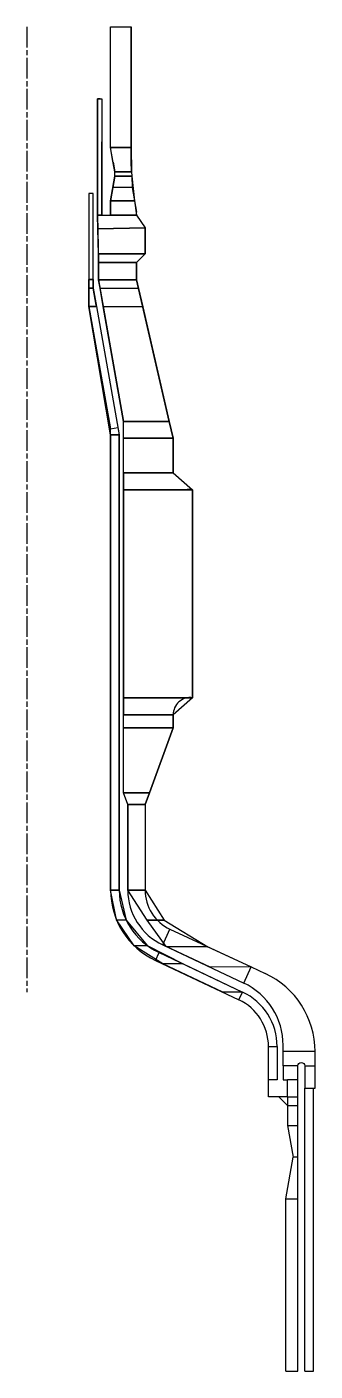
# Model space of a CAD drawing. Extents: x -3 to 164, y 1484 to 2264.
import ezdxf

# ---------------------------------------------------------------- set-up
doc = ezdxf.new("R2010")
doc.units = 0
doc.linetypes.add('AM_ISO08W050', pattern=[18, 12, -1.5, 3, -1.5])
doc.layers.get('0').update_dxf_attribs({"linetype": 'CONTINUOUS'})
doc.layers.add('_base', color=7, linetype='CONTINUOUS')

msp = doc.modelspace()

# ---------------------------------------------------------------- linework, layer by layer
at = {"color": 1, "linetype": 'AM_ISO08W050'}
msp.add_line((-3.47, 2264.41), (-3.47, 1704.27), dxfattribs=at)
at = {"color": 7, "linetype": 'Continuous'}
for p, q in [((45, 2264.41), (57, 2264.41)), ((45, 2194.41), (45, 2264.41)), ((57, 2194.41), (57, 2264.41)), ((45, 2194.41), (57, 2194.41)), ((46.4, 2186.48), (45, 2194.41)), ((47.5, 2180.23), (45, 2194.41)), ((45, 2194.41), (57, 2194.41)), ((57, 2186.48), (57, 2194.41)), ((57, 2194.41), (57.21, 2180.23)), ((47.5, 2180.23), (46.4, 2186.48)), ((46.49, 2185.98), (47.5, 2180.23)), ((57.21, 2180.23), (57, 2186.48)), ((46.49, 2171.98), (47.5, 2177.73)), ((47.5, 2180.23), (57.21, 2180.23)), ((47.5, 2177.73), (47.5, 2180.23)), ((57.21, 2180.23), (47.5, 2180.23)), ((47.5, 2177.73), (57.29, 2177.73)), ((57.21, 2180.23), (57.29, 2177.73)), ((57.29, 2177.73), (57.5, 2171.3)), ((46.37, 2171.3), (45, 2163.55)), ((57.5, 2171.3), (46.37, 2171.3)), ((45, 2163.55), (58.85, 2163.55)), ((58.85, 2163.55), (60, 2156.94)), ((40, 2155.23), (37.5, 2155.23)), ((37.5, 2155.23), (38, 2127.73)), ((37.5, 2155.23), (60, 2155.23)), ((37.65, 2147.24), (37.5, 2155.23)), ((40, 2155.23), (45, 2155.23)), ((45, 2155.23), (60, 2155.23)), ((60, 2155.23), (60, 2156.94)), ((60, 2155.23), (65, 2147.73)), ((60, 2155.23), (65, 2147.73)), ((65, 2147.73), (37.65, 2147.24)), ((37.65, 2147.24), (65, 2147.73)), ((37.91, 2132.73), (37.65, 2147.24)), ((65, 2147.73), (65, 2132.73)), ((65, 2132.73), (37.91, 2132.73)), ((38, 2127.73), (38, 2132.73)), ((38, 2132.73), (65, 2132.73)), ((65, 2132.73), (60, 2127.73)), ((65, 2132.73), (60, 2127.73)), ((60, 2127.73), (38, 2127.73)), ((60, 2127.73), (38, 2127.73)), ((35, 2117.87), (32.5, 2117.87)), ((35, 2112.73), (32.5, 2112.73)), ((32.5, 2112.73), (32.5, 2102.13)), ((36.74, 2102.88), (35, 2112.73)), ((38.88, 2112.73), (61.17, 2112.67)), ((32.5, 2102.13), (36.87, 2102.13)), ((32.5, 2102.13), (36.87, 2102.13)), ((40.76, 2102.07), (63.63, 2102)), ((45, 2031.24), (49.24, 2031.99)), ((45, 2027.66), (45, 2031.24)), ((47.12, 2031.61), (47.12, 2031.61)), ((49.24, 2031.99), (50, 2027.66)), ((52.5, 2025.67), (52.5, 2035.5)), ((52.5, 2035.5), (78.99, 2035.5)), ((81.25, 2025.67), (78.99, 2035.5)), ((50, 2027.66), (45, 2027.66)), ((81.25, 2025.67), (52.5, 2025.67)), ((52.5, 2005.67), (52.5, 2025.67)), ((81.25, 2005.67), (52.5, 2005.67)), ((92.52, 1875.17), (92.52, 1995.85)), ((81.25, 1865.25), (52.5, 1865.25)), ((52.5, 1857.76), (52.5, 1865.25)), ((81.25, 1857.76), (52.5, 1857.76)), ((52.5, 1819.97), (52.5, 1857.76)), ((65, 1813.1), (67.5, 1819.97)), ((50, 1763.53), (45, 1763.53)), ((45, 1763.53), (50, 1763.53)), ((55, 1763.53), (65, 1763.53)), ((75.21, 1731.81), (79.43, 1740.87)), ((70.98, 1722.75), (73.1, 1727.28)), ((122.16, 1709.61), (126.5, 1718.93)), ((126.5, 1718.93), (134.63, 1715.13)), ((119.37, 1699.86), (121.51, 1704.38)), ((136.5, 1672.76), (141.5, 1672.76)), ((145, 1669.82), (145, 1673.47)), ((145, 1661.52), (145, 1669.82)), ((163.5, 1669.82), (145, 1669.82)), ((163.5, 1661.52), (163.5, 1669.82)), ((153.5, 1661.52), (145, 1661.52)), ((153.5, 1653.52), (153.5, 1661.52)), ((157.5, 1661.52), (163.5, 1661.52)), ((141.5, 1653.52), (136.5, 1653.52)), ((136.5, 1643.52), (136.5, 1653.52)), ((147.5, 1643.52), (147.5, 1653.52)), ((153.5, 1653.52), (147.5, 1653.52)), ((153.5, 1643.52), (153.5, 1653.52)), ((162.5, 1648.52), (163.5, 1648.52)), ((147.5, 1643.52), (142.5, 1643.52)), ((147.5, 1638.52), (142.5, 1643.52)), ((147.5, 1643.52), (153.5, 1643.52)), ((147.5, 1638.52), (153.5, 1638.52)), ((153.5, 1638.52), (153.5, 1643.52)), ((153.5, 1626.95), (153.5, 1638.52)), ((147.5, 1626.95), (153.5, 1626.95)), ((153.5, 1608.52), (153.5, 1626.95)), ((153.5, 1584.41), (153.5, 1608.52)), ((146.5, 1584.41), (153.5, 1584.41)), ((146.5, 1484.41), (153.5, 1484.41)), ((157.5, 1484.41), (162.5, 1484.41))]:
    msp.add_line(p, q, dxfattribs=at)
for points in [[(45, 2194.41), (45, 2264.41), (57, 2264.41), (57, 2194.41), (45, 2194.41)], [(37.5, 2155.23), (37.5, 2222.73), (40, 2222.73), (40, 2155.23), (37.5, 2155.23)], [(45, 2163.55), (47.5, 2177.73), (57.29, 2177.73), (58.85, 2163.55), (45, 2163.55)], [(47.5, 2177.73), (47.5, 2180.23), (57.21, 2180.23), (57.29, 2177.73), (47.5, 2177.73)], [(45, 2155.23), (45, 2163.55), (58.85, 2163.55), (60, 2155.23), (45, 2155.23)], [(38, 2117.73), (38, 2127.73), (60, 2127.73), (60, 2117.73), (38, 2117.73)], [(32.5, 2112.73), (32.5, 2117.87), (35, 2117.87), (35, 2112.73), (32.5, 2112.73)], [(38.88, 2112.73), (38, 2117.73), (60, 2117.73), (61.17, 2112.67), (38.88, 2112.73)], [(32.5, 2102.13), (32.5, 2112.73), (35, 2112.73), (36.87, 2102.13), (32.5, 2102.13)], [(40.76, 2102.07), (38.88, 2112.73), (61.17, 2112.67), (63.63, 2102), (40.76, 2102.07)], [(45, 2027.66), (32.5, 2102.13), (36.87, 2102.13), (50, 2027.66), (45, 2027.66)], [(52.5, 2035.5), (40.76, 2102.07), (63.63, 2102), (78.99, 2035.5), (52.5, 2035.5)], [(52.5, 2025.67), (52.5, 2035.5), (78.99, 2035.5), (81.25, 2025.67), (52.5, 2025.67)], [(45, 1763.53), (45, 2027.66), (50, 2027.66), (50.01, 1763.53), (45, 1763.53)], [(52.5, 2005.67), (52.5, 2025.67), (81.25, 2025.67), (81.25, 2005.67), (52.5, 2005.67)], [(52.5, 2005.67), (81.25, 2005.67), (92.52, 1995.85), (52.5, 1995.85), (52.5, 2005.67)], [(52.5, 1995.85), (92.52, 1995.85), (92.52, 1875.17), (52.5, 1875.17), (52.5, 1995.85)], [(52.5, 1865.25), (52.5, 1875.17), (92.52, 1875.17), (81.25, 1865.25), (52.5, 1865.25)], [(52.5, 1865.25), (81.25, 1865.25), (81.25, 1857.76), (52.5, 1857.76), (52.5, 1865.25)], [(52.5, 1819.97), (52.5, 1857.76), (81.25, 1857.76), (67.5, 1819.97), (52.5, 1819.97)], [(55, 1813.1), (52.5, 1819.97), (67.5, 1819.97), (65, 1813.1), (55, 1813.1)], [(55, 1763.53), (55, 1813.1), (65, 1813.1), (65, 1763.53), (55, 1763.53)], [(45, 1763.53), (50.01, 1763.53), (54, 1746.09), (48.47, 1746.21), (45, 1763.53)], [(55, 1763.53), (65, 1763.53), (76.1, 1746.09), (66.21, 1746.09), (55, 1763.53)], [(48.47, 1746.21), (54, 1746.09), (66.22, 1731.36), (58.75, 1731.15), (48.47, 1746.21)], [(66.21, 1746.09), (76.1, 1746.09), (101.38, 1730.64), (77.31, 1730.82), (66.21, 1746.09)], [(58.75, 1731.15), (66.22, 1731.36), (87.12, 1720.65), (75.32, 1720.69), (58.75, 1731.15)], [(77.31, 1730.82), (101.38, 1730.64), (126.5, 1718.93), (102.63, 1718.84), (77.31, 1730.82)], [(87.12, 1720.65), (121.51, 1704.38), (110.05, 1704.27), (75.32, 1720.69)]]:
    msp.add_lwpolyline(points, dxfattribs=at)
at = {"layer": '_base', "color": 7, "linetype": 'Continuous'}
for p, q in [((39, 2222.73), (37.5, 2222.73)), ((37.5, 2222.73), (37.5, 2197.73)), ((37.5, 2197.73), (37.5, 2155.23)), ((40, 2155.23), (40, 2197.73)), ((47.5, 2177.73), (46.37, 2171.3)), ((57.5, 2171.3), (58.85, 2163.55)), ((32.5, 2167.73), (32.5, 2112.73)), ((35, 2167.73), (32.5, 2167.73)), ((35, 2112.73), (35, 2167.73)), ((45, 2163.55), (45, 2155.23)), ((65, 2132.73), (65, 2147.73)), ((38, 2127.73), (38, 2117.73)), ((60, 2117.73), (60, 2127.73)), ((38, 2117.73), (52.5, 2035.5)), ((60, 2117.73), (38, 2117.73)), ((78.99, 2035.5), (60, 2117.73)), ((32.5, 2102.13), (45, 2031.24)), ((45, 2027.66), (45, 1763.53)), ((50, 1763.53), (50, 2027.66)), ((81.25, 2005.67), (81.25, 2025.67)), ((52.5, 2005.67), (52.5, 1865.25)), ((81.25, 1857.76), (81.25, 1865.25)), ((67.5, 1819.97), (81.25, 1857.76)), ((55, 1813.1), (52.5, 1819.97)), ((52.5, 1819.97), (67.5, 1819.97)), ((55, 1813.1), (55, 1763.53)), ((55, 1813.1), (65, 1813.1)), ((65, 1813.1), (65, 1763.53)), ((79.43, 1740.87), (126.5, 1718.93)), ((75.21, 1731.81), (122.16, 1709.61)), ((73.1, 1727.28), (121.51, 1704.38)), ((70.98, 1722.75), (119.37, 1699.86)), ((136.5, 1653.52), (136.5, 1672.76)), ((141.5, 1672.76), (141.5, 1653.52)), ((145, 1661.52), (145, 1653.52)), ((157.5, 1661.52), (157.5, 1648.52)), ((163.5, 1648.52), (163.5, 1661.52)), ((145, 1653.52), (147.5, 1653.52)), ((157.5, 1648.52), (162.5, 1648.52)), ((157.5, 1484.41), (157.5, 1648.52)), ((162.5, 1484.41), (162.5, 1648.52)), ((142.5, 1643.52), (136.5, 1643.52)), ((147.5, 1643.52), (147.5, 1626.95)), ((147.5, 1626.95), (150.75, 1608.52)), ((146.5, 1584.41), (150.75, 1608.52)), ((153.5, 1608.52), (150.75, 1608.52)), ((146.5, 1484.41), (146.5, 1584.41)), ((153.5, 1484.41), (153.5, 1584.41))]:
    msp.add_line(p, q, dxfattribs=at)
for centre, radius, start, end in [((91.25, 2005.99), 10, 260.6481, 260.6481), ((-0.09, 1030.19), 970.09, 84.522, 84.69369), ((91.25, 1865.25), 10, 131.36925, 180), ((91.25, 1865.25), 10, 82.73851, 131.36925), ((90, 1763.53), 45, 180.00016, 245), ((90, 1763.53), 40, 180, 245), ((90, 1763.53), 35, 180, 245), ((90, 1763.53), 25, 180, 245), ((105, 1673.47), 40, 0, 64.60288), ((113.5, 1669.82), 50, 0, 65), ((106.5, 1672.76), 35, 0, 64.60288), ((106.5, 1672.76), 30, 0, 64.60288)]:
    msp.add_arc(centre, radius, start, end, dxfattribs=at)
at = {"layer": '_base', "color": 7, "linetype": 'Continuous', "extrusion": (0, 0, -1)}
msp.add_arc((-155.5, 1661.52), 2, 0, 180, dxfattribs=at)

doc.saveas('drawing.dxf')
